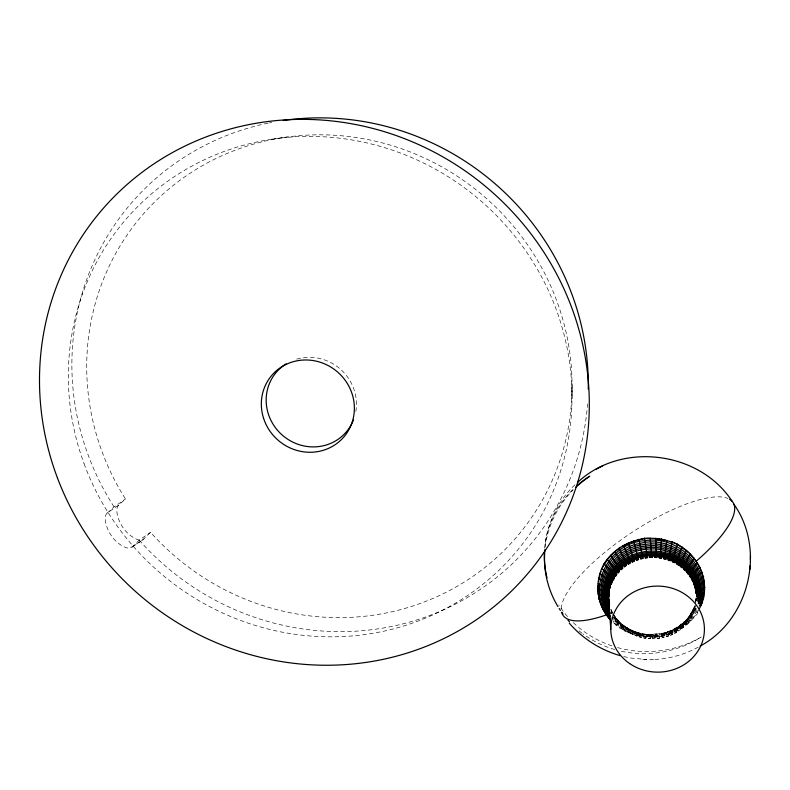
<?xml version="1.0" encoding="UTF-8"?>
<svg xmlns="http://www.w3.org/2000/svg" width="790" height="790" viewBox="0 0 790 790"><rect width="100%" height="100%" fill="white"/><g stroke="black" fill="none" stroke-linecap="round" stroke-linejoin="round"><path stroke-width="0.59" stroke-dasharray="3.95 2.96" d="M695.23 605.031L695.131 608.695C694.548 613.554 694.084 606.167 693.324 611.164L693.689 612.754C692.741 617.504 692.554 610.166 691.438 615.045L691.803 616.635C690.49 621.266 690.588 613.988 689.137 618.718L689.492 620.318C686.105 625.502 688.584 612.991 691.22 613.484C694.262 611.588 701.767 611.055 694.647 616.447C685.681 628.03 671.619 635.515 657.053 636.908L654.772 637.026L655.019 638.676L652.728 638.774L652.185 636.849L643.692 636.325L630.924 631.931L620.219 624.13L612.793 614.739M571.98 394.437L572.039 383.081M571.99 398.901L572.039 387.396M696 600.825L696.207 598.247L695.496 602.513M635.723 635.071L640.433 636.513L645.983 637.115L657.31 636.888L661.813 636.197L661.576 633.57L662.563 636.266M696 599.798L696.108 597.665M696.118 600.598L696.217 598.721M662.514 636.078C649.785 640.532 646.309 632.721 661.645 633.639M687.863 620.486L686.421 622.135L686.777 623.754C684.792 628.011 685.424 620.96 683.35 625.285L683.686 626.905C681.108 630.321 682.293 623.754 678.373 629.284C677.455 625.453 687.063 617.671 691.122 620.9M673.09 632.968C669.169 627.23 671.717 636.552 666.217 635.081L666.197 632.395L674.946 628.741L677.998 630.568M695.319 603.244L696.03 599.008M695.812 601.812L696.178 599.659M686.421 622.135L685.157 623.596L685.127 621.503L686.105 620.318M545.307 542.582C548.606 519.938 559.705 498.332 576.838 483.075M661.694 635.407C676.645 632.356 689.492 621.562 696.375 608.112C692.475 608.774 690.312 613.395 690.381 616.931M694.143 609.169L694.617 606.029L692.652 610.7L692.475 613.139M645.983 637.115L647.267 634.37L648.205 636.947M694.706 606.078L692.475 612.122L687.912 619.488M694.232 608.942L694.756 607.125M694.509 610.749L695.131 608.695M682.323 623.725L681.711 626.766M694.637 606.463L687.912 618.777M695.22 605.94L691.744 613.08L685.127 621.503M692.603 612.921L693.324 611.164M692.84 614.739L693.689 612.754M640.433 636.513L642.25 633.778L647.454 634.429M692.652 610.7L692.939 610.097M690.549 614.541L693.373 609.554M694.617 608.685L689.729 616.585L685.029 622.105M690.519 616.713L691.438 615.045M695.437 608.359L690.44 616.427L685.029 622.796M696.474 609.683L692.178 616.407L684.97 623.774M697.126 610.532C681.217 640.088 636.286 644.986 613.287 621.098L618.521 621.177L620.219 624.13M699.002 609.426L694.321 616.773L687.764 623.646M690.737 618.531L691.803 616.635M674.946 628.741L674.542 631.605L670.483 633.55M688.031 618.155L691.22 613.484M688.031 620.288L689.137 618.718M613.425 622.629L624.88 631.092L635.229 634.933L637.53 632.652L642.537 633.708L643.692 636.325M688.218 622.095L689.492 620.318M688.278 617.622L690.44 616.427L694.469 616.802M685.345 620.999L688.643 617.178M629.887 633.343C631.131 630.855 635.249 630.074 635.012 633.807M118.727 505.047L117.552 506.726A21.162 9.016 59.6 0 0 116.89 512.137C118.579 523.918 126.558 535.284 137.756 539.708A21.212 9.213 49.4 0 0 142.615 539.886L150.604 532.312L153.072 535.047A246.806 237.168 41.2 0 0 556.802 469.319A246.806 237.168 41.2 0 0 305.039 135.268A246.806 237.168 41.2 0 0 123.447 495.735L125.472 498.984L118.727 505.047L107.173 513.085A21.063 9.174 60 0 0 105.564 515.91L105.307 517.203A21.133 9.233 58.8 0 0 105.465 521.913C107.776 532.954 115.33 543.619 126.104 547.687A21.162 9.401 49.8 0 0 129.955 548.072L143.513 539.461M685.305 625.394L686.777 623.754M131.92 547.381L139.178 540.123L150.604 532.312M682.047 624.08L685.671 620.604M686.638 620.13L678.274 627.25M687.29 620.051L678.215 627.813M681.928 626.608L683.35 625.285M680.773 628.801L687.418 623.962M682.047 628.396L683.686 626.905M107.173 513.085L114.066 506.923L125.472 498.984M624.88 631.092L628.583 629.077L633.807 631.18M674.542 631.605C677.938 627.339 677.751 632.237 680.269 629.739L679.943 628.109M678.422 626.816L682.708 623.488L686.964 624.475M683.182 623.359L670.364 631.17M683.755 623.35L674.403 629.6L661.546 634.242M684.407 623.458L674.374 630.144L661.595 634.755M685.157 623.675C677.178 630.302 667.204 634.36 656.905 635.476L657.082 637.145M678.472 631.062L680.269 629.739M132.69 546.759L144.264 538.849M614.156 623.28L620.16 628.356L623.043 626.914L625.601 626.914L629.995 629.531L630.924 631.931M674.69 628.899L679.38 626.233L682.708 627.783M678.689 630.055L671.174 633.521M676.23 630.588L676.546 632.217L674.611 633.363L674.305 631.724M674.611 633.363L676.546 632.217M698.232 647.148C684.11 654.92 668.024 659.225 651.928 659.532M615.815 625.157C618.264 623.488 623.399 622.935 623.488 627.072M670.493 630.904L675.282 628.721M675.677 628.82L671.233 630.943L661.516 633.876M676.151 629.057L666.829 632.948L656.865 634.962L656.905 635.476M672.27 632.691L672.576 634.331L670.522 635.279L670.226 633.639M670.522 635.279L672.576 634.331M666.089 632.494L670.927 630.795M670.127 633.896L661.813 636.197M668.103 634.41L668.389 636.049C665.239 638.922 666.898 632.849 663.758 635.703L664.035 637.352L662.089 637.846L661.546 636.236M666.246 636.799L668.389 636.049M661.526 633.649L666.365 632.444L667.935 634.903M666.572 632.622L651.859 634.874M661.823 637.886L664.035 637.352M659.294 636.582L659.561 638.231L657.566 638.537L657.043 636.898M271.454 139.277L287.511 136.986M657.3 638.547L659.561 638.231M657.31 636.888L656.925 634.577L641.954 633.995M656.994 634.943C640.315 636.78 622.757 630.193 612.102 617.079M657.082 635.446L646.457 635.545L636.226 633.629M657.191 636.098C640.384 637.441 622.698 630.785 611.687 617.879M652.728 638.774L655.019 638.676M623.705 656.51L629.591 657.932L646.882 659.532M642.744 659.551L655.582 659.512M647.079 634.449L652.165 634.627L652.491 637.125M652.392 635.19L643.228 634.37L637.125 632.839M652.51 635.693C637.698 635.911 623.478 628.415 613.998 617.257L616.556 618.777L617.296 620.891M647.168 637.026L635.209 634.953M650.21 637.036L650.447 638.685L648.165 638.557L647.938 636.908M648.165 638.557L650.447 638.685M642.25 633.778L647.622 634.646M645.687 636.602L645.904 638.251L643.643 637.915L643.435 636.266M643.643 637.915L645.904 638.251M637.53 632.652L643.02 634.005M641.223 635.733L641.431 637.382L639.229 636.829L639.031 635.19M639.229 636.829L641.431 637.382M637.895 632.602L639.278 635.269M633.412 631.062L638.231 632.701M632.958 631.082L638.518 632.938M638.774 633.313C628.83 630.677 619.627 625.127 613.099 617.118M631.733 633.758L620.16 628.356M636.898 634.449L637.086 636.098L634.953 635.328L634.765 633.699M634.953 635.328L637.086 636.098M611.272 613.514L612.122 613.82L610.996 611.855M629.117 629.097L634.163 631.437M634.459 631.822L624.465 626.668M634.884 633.017L623.359 626.282L614.798 617.494M632.731 632.76L632.909 634.39L630.874 633.432L630.697 631.803M630.874 633.432L632.909 634.39M625.068 626.727L629.995 629.531M630.331 629.936L621.305 623.991M628.771 630.677L628.939 632.306L627.023 631.151L626.865 629.531M627.023 631.151L628.939 632.306M625.601 626.914L627.072 629.679M621.898 624.219L626.055 627.23M625.068 628.228L625.226 629.847L623.448 628.514L623.3 626.895M623.448 628.514L625.226 629.847M621.671 625.433L621.809 627.043L620.189 625.552L620.051 623.942M618.521 621.177L622.816 625.028M617.869 620.9L623.142 625.601M620.189 625.552L621.809 627.043M616.082 618.254L619.518 622.056M619.854 622.648L612.862 614.205M618.59 622.323L618.728 623.932L617.286 622.293L617.148 620.693M139.178 540.123L141.627 542.858A262.606 252.395 41.3 0 0 415.994 620.189A262.606 252.395 41.3 0 0 587.572 403.888M617.286 622.293L618.728 623.932M613.484 614.679L616.921 619.399M614.363 615.884L617.168 620.101M615.874 618.935L616.002 620.535L614.748 618.768L614.462 616.694M614.748 618.768L616.002 620.535M114.066 506.923L112.664 504.721A262.606 252.395 41.3 0 1 268.284 123.102M612.388 612.783L610.502 608.201M611.203 611.312L612.309 613.238M614.63 617.168L614.62 616.595M612.369 612.941L611.658 611.47L611.776 613.05L610.937 611.075M611.193 609.929L612.053 611.885M656.925 634.577L656.865 634.962M617.484 647.563A102.759 95.886 -1.2 0 0 701.194 637.007A102.206 97.308 -15 0 1 620.328 650.99M611.924 645.855A102.759 95.886 -1.2 0 1 573.017 622.342M567.566 616.625A102.759 95.886 -1.2 0 1 558.816 605.012M544.646 548.082A102.759 95.886 -1.2 0 1 573.115 489.267M614.729 649.538A102.206 97.308 -15 0 1 583.01 633.926M582.092 633.254A102.206 97.308 -15 0 1 578.537 630.43M545.189 547.105A102.206 97.308 -15 0 1 573.214 489.82M561.305 608.715A102.019 30.929 -33.6 0 1 631.329 532.815A102.019 30.929 -33.6 0 1 727.965 498.47M269.429 122.875A262.606 252.395 41.3 0 1 271.721 122.42M296.714 359.114A45.978 43.944 40.1 0 1 341.28 369.967A45.978 43.944 40.1 0 1 355.451 413.417M84.096 463.76A256.355 245.601 40.7 0 0 514.171 554.175A256.355 245.601 40.7 0 0 362.215 141.894A256.355 245.601 40.7 0 0 84.096 463.76"/><path stroke-width="1.19" d="M666.365 540.459C643.485 533.606 616.871 543.451 604.014 563.793C594.159 581.697 596.243 604.785 610.502 619.952M699.417 608.527C714.15 582.131 695.664 547.036 666.888 540.637M700.138 646.101C749.266 619.794 766.112 549.978 733.95 504.227M750.105 569.175L750.214 565.591M750.382 559.399L750.5 555.617M597.981 585.726C597.556 595.65 600.291 605.97 606.039 614.047M655.858 538.276L656.322 556.002L665.881 557.572L670.009 559.261L670.305 560.702L668.133 559.932L667.846 558.5M597.398 588.757L605.545 592.688L607.668 594.929L608.507 597.289L609.357 588.106L612.112 580.018L616.635 572.632L622.727 566.252L630.134 561.186L638.537 557.661L647.573 555.844L656.322 556.002M608.616 598.83L608.754 600.696M608.586 594.929L608.695 596.46L608.685 592.816M608.695 596.46L608.794 594.337M696.592 596.42C698.192 530.594 590.387 542.365 609.554 606.878L606.098 604.923L600.578 604.004M697.066 595.69C698.696 528.974 589.449 540.913 608.873 606.295M704.285 590.851C705.085 580.739 702.172 570.449 696.592 562.016M661.507 538.652L660.618 549.84L660.914 556.614M598.395 581.331L600.983 571.368M609.001 590.713L609.11 592.233L609.337 588.619M609.11 592.233L609.446 590.13M697.264 598.336C702.774 569.827 673.436 544.981 646.062 549.356C618.195 551.005 596.095 582.971 609.426 608.863M697.827 598.869C704.364 569.501 674.176 543.224 645.845 547.816C616.96 549.485 594.505 583.05 608.981 609.515L609.87 609.9M703.771 595.275L700.937 605.249M609.89 586.555L609.999 588.056L610.463 584.501M609.999 588.056L610.571 586.002M697.876 601.743C707.662 570.992 675.865 541.061 645.618 546.176C614.156 547.737 591.345 586.447 610.314 613.287L605.357 613.307M698.538 602.494C709.618 570.785 676.823 539.047 645.381 544.448C613.168 546.058 589.834 585.686 609.248 613.159M698.212 603.649L699.318 603.363C712.501 568.474 673.86 533.941 639.88 543.49C607.52 548.309 588.362 590.564 610.433 616.328M688.396 552.526L677.425 544.231L672.31 541.98L669.93 552.506L669.762 559.152M677.425 544.231C675.588 550.038 672.428 556.634 674.462 562.628L672.399 561.65L672.083 560.219L670.009 559.261M611.233 582.507L611.351 583.998L612.043 580.512M611.351 583.998L612.161 582.003M699.377 605.96C715.167 572.088 679.706 534.465 644.867 540.735C608.695 542.286 584.719 589.123 609.841 617.286L608.349 617.592M682.244 547.016C679.973 552.546 676.289 558.945 678.383 564.959L674.156 561.186M602.819 567.151L607.322 559.715L613.761 552.674M613.04 578.596L613.159 580.087L614.186 578.171L614.067 576.7M613.159 580.087L614.186 578.171M686.678 550.324C684.021 555.518 679.874 561.67 682.007 567.655L678.057 563.507M615.272 574.893L615.4 576.364L616.644 574.557L616.516 573.096M615.4 576.364L616.644 574.557M690.618 554.165C687.636 558.955 683.143 564.791 685.305 570.686L681.671 566.193M617.918 571.407L618.057 572.878L619.498 571.2L619.35 569.738M694.252 558.184C690.934 562.579 686.036 568.148 688.248 574.024L684.96 569.225M618.057 572.878L619.498 571.2M697.007 596.796L699.298 594.86L704.137 592.846M697.264 562.668C693.699 566.598 688.554 571.851 690.786 577.628L687.893 572.543M614.097 552.348L620.693 547.351M620.95 568.207L621.098 569.659L622.718 568.138L622.569 566.687M621.098 569.659L622.718 568.138M577.717 482.305C621.473 441.235 699.486 450.972 732.241 501.433M695.97 561.364L697.353 560.209A102.019 30.929 -33.6 0 0 729.614 499.29M700.009 567.19C696.148 570.676 690.638 575.673 692.899 581.46L690.42 576.137M693.363 581.954L694.558 585.469L692.524 579.959M624.327 565.304L624.485 566.756L626.273 565.393L626.105 563.951M624.485 566.756L626.273 565.393M701.984 572.138C698.409 574.952 693.472 578.566 694.114 583.711M622.767 546.038L630.302 542.404M628.02 562.757L628.188 564.198L630.114 563.013L629.946 561.581M628.188 564.198L630.114 563.013M703.722 577.036C699.98 579.426 694.667 582.704 695.338 587.839M697.639 599.995L703.722 597.902M602.74 465.843L596.164 469.191M631.98 560.574L632.158 562.006L634.222 561.019L634.034 559.587M632.158 562.006L634.222 561.019M704.364 582.349C700.69 584.254 695.358 587.158 696.079 592.065C693.719 565.087 662.514 548.507 637.935 557.256C625.265 561.265 614.383 571.18 610.236 583.929C607.569 584.62 609.169 612.171 608.646 599.156M631.358 541.999L644.531 538.237L650.525 538.405M636.167 558.787L636.365 560.219L638.527 559.429L638.32 558.007M606.671 614.758L605.239 615.292A102.019 30.929 -33.6 0 1 561.68 612.24A102.206 97.308 -15 0 0 563.003 614.067M636.365 560.219L638.527 559.429M704.897 587.483L699.545 590.189L696.434 593.932C694.242 532.885 593.438 544.952 609.455 605.456M640.542 557.414L640.759 558.836L642.991 558.273L642.774 556.841M640.759 558.836L642.991 558.273M699.318 603.363L702.251 602.958M645.055 556.476L645.282 557.898L647.573 557.552L647.346 556.13M645.282 557.898L647.573 557.552M649.647 555.982L649.884 557.404L652.204 557.286L651.967 555.854M602.592 608.784L608.981 609.515M649.884 557.404L652.204 557.286M654.673 538.533L666.898 540.577L665.348 550.946L665.407 557.661M654.278 555.933L654.535 557.365L656.855 557.463L656.589 556.042M654.535 557.365L656.855 557.463M670.453 541.792L672.31 541.98M598.761 599.018C602.711 599.669 607.954 600.607 609.505 604.883C610.068 598.208 603.54 595.008 598.05 593.981M658.89 556.348L659.156 557.77L661.447 558.105L661.181 556.674M659.156 557.77L661.447 558.105M663.422 557.197L663.709 558.629L665.95 559.182L665.664 557.75M663.709 558.629L665.95 559.182M620.18 655.651C600.548 650.052 582.674 638.656 569.313 623.211M668.133 559.932L670.305 560.702M598.089 583.78C602.227 585.745 607.678 588.046 608.646 593.063M672.083 560.219L673.919 561.058M672.399 561.65L674.462 562.628M598.346 578.428C602.632 580.857 608.182 583.563 609.278 588.856M676.112 562.342L677.84 563.349M676.428 563.784L678.383 564.959M599.699 573.392L607.5 579.475L610.364 584.738M679.874 564.84L681.484 566.015M680.21 566.292L682.007 567.655M602.029 568.82L609.13 575.258L611.924 580.739M604.014 563.793L611.233 571.229L613.919 576.907M683.33 567.694L684.792 569.027M683.666 569.165L685.305 570.686M689.137 553.198L695.358 560.278M607.164 559.547L613.771 567.427L616.348 573.293M609.999 619.103L607.273 615.736M686.441 570.874L687.735 572.335M686.787 572.345L688.248 574.024M610.403 555.212L616.733 563.882L619.163 569.926M614.531 551.746L620.091 560.643L622.362 566.845M689.166 574.34L690.292 575.92M689.522 575.821L690.786 577.628M618.728 548.25L623.794 557.74L625.877 564.09M691.487 578.043L692.425 579.722M691.852 579.534L692.899 581.46M623.438 545.426L627.803 555.212L629.699 561.7M693.739 583.455L694.558 585.469M628.356 542.849L633.778 559.685M633.531 540.716L638.063 558.076M694.212 583.929L695.714 589.36M694.795 586.022L696.474 593.853M638.962 539.264L642.507 556.891M609.495 604.933L608.922 602.819L609.297 604.903M609.228 604.123C596.835 545.801 692.642 535.205 696.089 593.389M651.691 555.854L650.21 538.306M647.069 556.14L644.531 538.237M608.478 596.529L610.779 629.314M546.986 577.668A102.759 95.886 -1.2 0 1 544.369 552.496M576.532 486.097A102.759 95.886 -1.2 0 1 589.705 476.242A102.206 97.308 -15 0 0 575.752 487.341M569.501 621.868A102.206 97.308 -15 0 1 567.98 620.189M560.396 610.394A102.206 97.308 -15 0 1 559.162 608.507M557.977 606.601A102.206 97.308 -15 0 1 544.942 549.366M283.255 120.485A262.606 252.395 41.3 0 1 588.254 389.045M353.426 420.063A45.978 43.944 40.1 0 1 283.156 435.853A45.978 43.944 40.1 0 1 286.099 363.864M629.699 663.59A46.817 43.025 1 0 0 704.107 634.163A46.817 43.025 1 0 0 638.992 589.587A46.817 43.025 1 0 0 629.699 663.59M57.443 477.911A279.996 267.711 40.4 0 0 527.483 573.955A279.996 267.711 40.4 0 0 358.295 125.057A279.996 267.711 40.4 0 0 57.443 477.911M263.593 418.344A47.4 45.257 39.9 0 0 342.406 438.559A47.4 45.257 39.9 0 0 317.56 361.474A47.4 45.257 39.9 0 0 263.593 418.344"/></g></svg>
